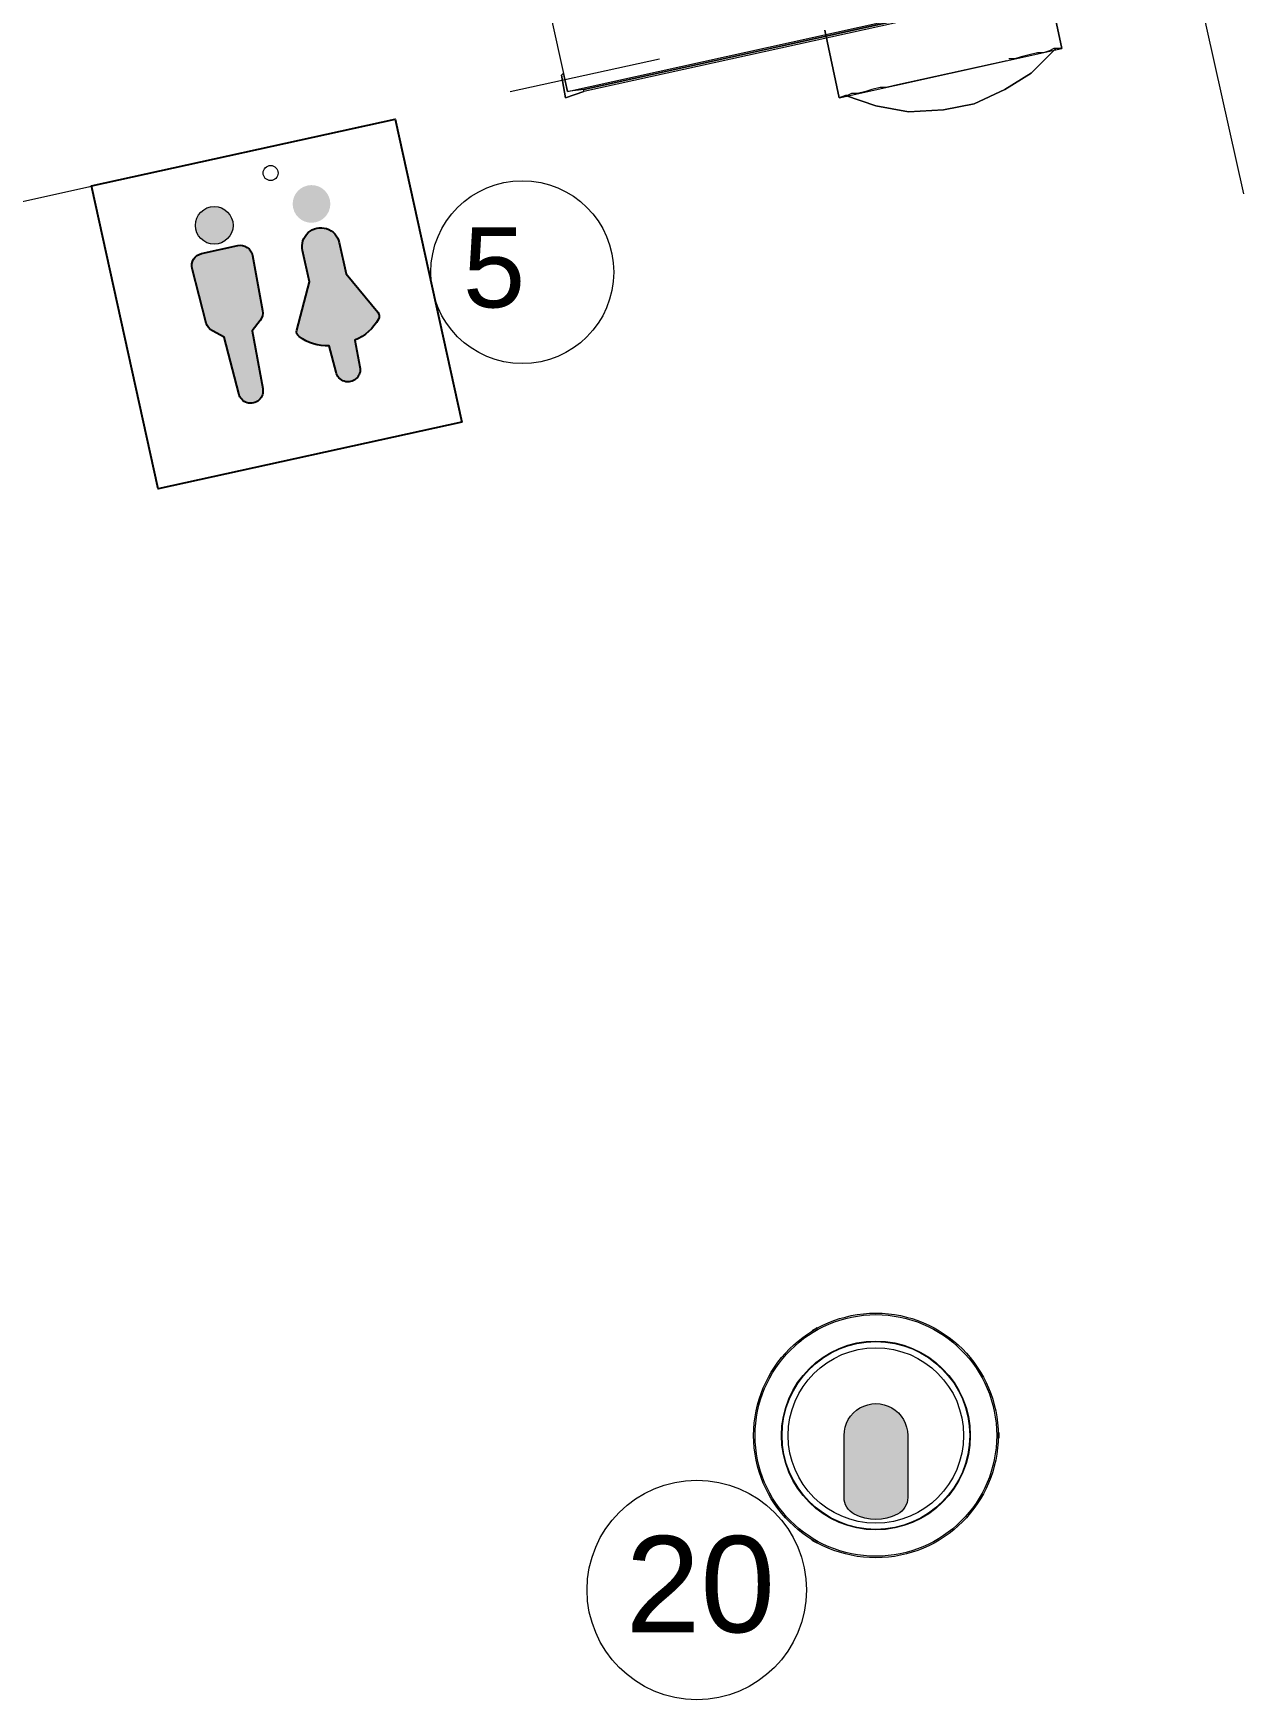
# Model space of a CAD drawing. Header units: inches. Extents: x 0.9 to 36.3, y 0.7 to 23.3.
# Drawn here: x 25.81 to 26.797, y 10.216 to 11.575 of the extents above; entities that cross this region are included whole.
import ezdxf

# ---------------------------------------------------------------- set-up
doc = ezdxf.new("R2010")
doc.units = ezdxf.units.IN
doc.layers.get('0').update_dxf_attribs({"color": 1})
for name, color, linetype, lineweight in [('CCTV', 38, 'Continuous', 0), ('Numbering CCTV', 38, 'Continuous', 0), ('Numbering Signages', 82, 'Continuous', 0)]:
    doc.layers.add(name, color=color, linetype=linetype, lineweight=lineweight)
doc.layers.add('PDF_Geometry', color=7, linetype='Continuous', lineweight=9, true_color=0x777777)
doc.layers.add('Signages', color=82, linetype='Continuous')
doc.styles.get("Standard").update_dxf_attribs({"font": 'arial.ttf'})

# ---------------------------------------------------------------- blocks, each defined once
blk = doc.blocks.new('HD60-TOP')
at = {"lineweight": 0}
for p, q in [((-1.292093417306887, 2.238073474371277), (-1.286133652081787, 2.227643885227338)), ((2.584275192995051, -5.10137351734663e-05), (2.5722630212328, 2.472751248649985e-06)), ((-1.292181775688121, -2.238022460635988), (-1.286129369150999, -2.2276463579785))]:
    blk.add_line(p, q, dxfattribs=at)
at = {"lineweight": 0, "flags": 128}
for points in [[(-1.240824544070179, 2.267290132974381), (-1.234602214322123, 2.256611269758026, 0.01148243383436286), (-1.336904907441252, 2.197549161877277), (-1.343118028300339, 2.208212220648847, -0.005759463427828593)], [(0.6696303727881769, -8.07952765167208e-05), (0.6696303727881627, -1.303904972401255, -0.2816237584569603), (0.4550125050283782, -1.654759935433276, -0.2405434203516037), (-0.4550125050284066, -1.654759935433276, -0.2816237584569632), (-0.6696303727881912, -1.303904972401255), (-0.6696303727881912, -8.07952765167208e-05, -1.000120663808034)], [(2.583943124940674, -0.05905948968313579), (2.571583793237735, -0.05910875370747659, 0.01148243383436286), (2.571585853971499, 0.05901903134963549), (2.583926894179271, 0.05906822246458932, -0.005759463427828593)], [(-1.343118580870467, -2.208230643291159), (-1.336981578915598, -2.197502516050462, 0.01148243383436286), (-1.234680946530247, -2.256568193226797), (-1.240808865878918, -2.26728044311335, -0.005759463427828593)]]:
    blk.add_lwpolyline(points, format="xyb", close=True, dxfattribs=at)
at = {"lineweight": 0}
for radius in [2.572263021234023, 2.540749102398813, 1.986104130899101, 1.974306612565919]:
    blk.add_circle((0, 4.440892098500626e-16), radius, dxfattribs=at)
blk.add_circle((0, 0), 1.844619927200668)

msp = doc.modelspace()

# ---------------------------------------------------------------- hatches: boundary and pattern name
at = {"layer": 'CCTV', "linetype": 'ByBlock', "ltscale": 0.001, "transparency": 33554559}
msp.add_hatch(color=256, dxfattribs=at).paths.add_polyline_path([(26.52315804698224, 10.43162131727323, 1), (26.47121386740805, 10.43161504986883), (26.47121386738915, 10.38104454260085, 0.2816103381291434), (26.47953797389705, 10.3674371437532, 0.2405434203517484), (26.51483394049322, 10.36743714375319, 0.2816103381294009), (26.52315804700114, 10.38104454260085)])
at = {"layer": 'Signages', "linetype": 'ByBlock'}
h = msp.add_hatch(color=256, dxfattribs=at)
h.dxf.hatch_style = 1
edge = h.paths.add_edge_path()
edge.add_line((26.05938006090751, 11.40473352621112), (26.065011046598, 11.37915663940012))
edge.add_line((26.065011046598, 11.37915663940014), (26.09083790301975, 11.3478217535805))
edge.add_arc((26.08697931808528, 11.34464142863316), 0.005000314436837175, -28.975954052213012, 39.496047694685785, ccw=False)
edge.add_arc((26.0575214641559, 11.36095402595348), 0.03867324109103426, 292.31487980421724, 331.02404594779046, ccw=False)
edge.add_line((26.0722055555472, 11.32517697972971), (26.07624671025115, 11.30320054199638))
edge.add_arc((26.06647997768877, 11.30105030644551), 0.01000062887367438, -167.58388404117613, 12.416115958823923, ccw=False)
edge.add_line((26.0567132451264, 11.29890007089465), (26.05115147631951, 11.32054173151778))
edge.add_arc((26.04945287221118, 11.3591776515996), 0.03867324109103427, 233.80818596985722, 272.5173521134305, ccw=False)
edge.add_arc((26.02956933331045, 11.3320020951151), 0.005000314436837169, 165.3361842229619, 233.8081859698606, ccw=False)
edge.add_line((26.0247318900325, 11.33326790987242), (26.03501134780345, 11.37255193117745))
edge.add_line((26.03501134780346, 11.37255193117746), (26.02938036211297, 11.39812881798846))
edge.add_arc((26.04438021151024, 11.40143117209978), 0.015359069783603, 12.416115958823923, 192.4161159588239, ccw=False)
edge = h.paths.add_edge_path()
edge.add_arc((26.03672557375836, 11.43619982791257), 0.01535906978360603, 12.41611595882385, 372.4161159588238)
h = msp.add_hatch(color=256, dxfattribs=at)
h.dxf.hatch_style = 1
edge = h.paths.add_edge_path()
edge.add_arc((25.95738501440572, 11.41873227771027), 0.01535906978360603, 12.41611595882385, 372.4161159588238)
edge = h.paths.add_edge_path()
edge.add_arc((25.98699584385314, 11.34733050087264), 0.01000062887367404, 322.3471748226004, 370.4194791633706, ccw=False)
edge.add_line((25.9949136094409, 11.34122136296568), (25.98828289694741, 11.33262760914921))
edge.add_line((25.98828289694741, 11.3326276091492), (25.99690615089847, 11.28573299179406))
edge.add_arc((25.98713941833611, 11.2835827562432), 0.01000062887367438, -167.58388404117613, 12.416115958823923, ccw=False)
edge.add_line((25.97737268577374, 11.28143252069233), (25.96550465587818, 11.32761277092971))
edge.add_line((25.96550465587818, 11.32761277092971), (25.9558779540102, 11.33262730619977))
edge.add_arc((25.96049804386242, 11.34149676771818), 0.01000062887367406, 194.4127527542819, 242.4850570950519, ccw=False)
edge.add_line((25.95081215693729, 11.33900755652937), (25.93939151813282, 11.38344694221533))
edge.add_arc((25.94907740505796, 11.38593615340415), 0.01000062887367432, 102.41611595882381, 194.4127527542742, ccw=False)
edge.add_line((25.94692716950708, 11.3957028859665), (25.97654742658542, 11.40222405662301))
edge.add_arc((25.97869766213628, 11.39245732406065), 0.01000062887367442, 10.419479163373978, 102.41611595882472, ccw=False)
edge.add_line((25.98853338105866, 11.39426597304515), (25.99683156277551, 11.34913914985714))

# ---------------------------------------------------------------- linework, layer by layer
at = {"layer": 'Numbering CCTV', "linetype": 'ByBlock', "ltscale": 0.001}
msp.add_circle((26.351068641073, 10.30561404639327), 0.08951629024653585, dxfattribs=at)
at = {"layer": 'Numbering Signages', "linetype": 'ByBlock'}
for centre, radius in [((26.00336333478803, 11.4614009985159), 0.006143627913442413), ((25.95738501440572, 11.41873227771028), 0.01535906978360603)]:
    msp.add_circle(centre, radius, dxfattribs=at)
at = {"layer": 'Numbering Signages', "linetype": 'ByBlock', "ltscale": 0.001}
msp.add_circle((26.20868232722977, 11.38057710647996), 0.07459690853877987, dxfattribs=at)
at = {"layer": 'PDF_Geometry', "linetype": 'ByBlock'}
for points in [[(26.79724290635851, 11.44453430175781), (26.67724778917101, 11.98284573025174)], [(26.25893147786458, 11.52953084309896), (26.79557630750868, 11.64785936143663), (26.25893147786458, 11.52953084309896), (26.51392110188802, 11.58619520399306), (26.79557630750868, 11.64952596028646), (26.79557630750868, 11.64785936143663), (26.79557630750868, 11.64619276258681), (26.25893147786458, 11.52786424424913), (26.24393208821614, 11.52286444769965), (26.24059889051649, 11.54119703504774), (26.24226548936632, 11.54286363389757)], [(26.46725633409288, 11.52286444769965), (26.4555901421441, 11.57786220974392), (26.46725633409288, 11.52286444769965)], [(26.19893391927083, 11.52786424424913), (26.32059563530816, 11.55452982584635)], [(26.60391743977864, 11.55286322699653), (26.51225450303819, 11.53286404079861), (26.50558810763889, 11.53119744194878), (26.50058831108941, 11.53119744194878), (26.4939219156901, 11.52953084309896), (26.48892211914062, 11.52786424424913), (26.48225572374132, 11.52619764539931), (26.47725592719184, 11.52619764539931), (26.47392272949218, 11.52453104654948), (26.47225613064236, 11.52453104654948), (26.46725633409288, 11.52286444769965), (26.64891560872396, 11.56286282009549), (26.64391581217448, 11.56286282009549), (26.64224921332465, 11.56286282009549), (26.638916015625, 11.56119622124566), (26.63391621907552, 11.55952962239583), (26.62891642252604, 11.55952962239583), (26.62225002712674, 11.55786302354601), (26.61558363172743, 11.55619642469618), (26.61058383517795, 11.55452982584635), (26.60558403862847, 11.55452982584635)], [(25.58895874023437, 11.39120313856337), (26.07727220323351, 11.49953206380208)]]:
    msp.add_lwpolyline(points, dxfattribs=at)
for points in [[(26.24559868706597, 11.52786424424913), (26.79557630750868, 11.64952596028646), (26.77891031901041, 11.72618950737847), (26.22893269856771, 11.60286119249132)], [(26.64891560872396, 11.56286282009549), (26.63724941677517, 11.61786058213976)], [(26.64391581217448, 11.56286282009549), (26.62391662597656, 11.54286363389757), (26.60225084092882, 11.52953084309896), (26.57725185818142, 11.51786465115017), (26.55225287543403, 11.51286485460069), (26.52392069498698, 11.51119825575087), (26.49725511338976, 11.51619805230035), (26.47225613064236, 11.52453104654948), (26.49725511338976, 11.51619805230035), (26.52392069498698, 11.51119825575087), (26.55225287543403, 11.51286485460069), (26.57725185818142, 11.51786465115017), (26.60225084092882, 11.52953084309896), (26.62391662597656, 11.54286363389757)], [(26.25893147786458, 11.52953084309896), (26.24559868706597, 11.52786424424913), (26.24226548936632, 11.54286363389757), (26.24059889051649, 11.54119703504774), (26.24393208821614, 11.52286444769965), (26.25893147786458, 11.52786424424913)]]:
    msp.add_lwpolyline(points, close=True, dxfattribs=at)
at = {"layer": 'Signages', "linetype": 'ByBlock', "ltscale": 0.001}
msp.add_lwpolyline([(26.15942765846829, 11.2582118380953), (25.91168950427921, 11.20367001635076), (25.8572527650466, 11.45093086804584), (26.10499091923569, 11.50547268979038)], close=True, dxfattribs=at)
at = {"layer": 'Signages', "linetype": 'ByBlock'}
for points in [[(26.05938006090751, 11.40473352621112), (26.065011046598, 11.37915663940014), (26.09083790301976, 11.3478217535805, -0.3079841033316614), (26.09135370863926, 11.34221906372499, -0.1705252402504385), (26.0722055555472, 11.32517697972972), (26.07624671025114, 11.30320054199639, -0.9999999999999999), (26.0567132451264, 11.29890007089465), (26.05115147631952, 11.32054173151779, -0.1705252402504385), (26.02661669579123, 11.32796661792556, -0.3079841033316614), (26.0247318900325, 11.33326790987243), (26.03501134780346, 11.37255193117747), (26.02938036211297, 11.39812881798845, -0.9999999999999999)], [(25.99683156277551, 11.34913914985717, -0.2128863248008893), (25.9949136094409, 11.34122136296569), (25.98828289694741, 11.33262760914921), (25.99690615089848, 11.28573299179407, -0.9999999999999999), (25.97737268577374, 11.28143252069234), (25.96550465587818, 11.32761277092972), (25.95587795401023, 11.33262730619979, -0.2128863248008906), (25.95081215693729, 11.33900755652938), (25.93939151813281, 11.38344694221534, -0.4244574974897364), (25.94692716950708, 11.39570288596651), (25.97654742658543, 11.40222405662302, -0.4244574974897408), (25.98853338105866, 11.39426597304516)]]:
    msp.add_lwpolyline(points, format="xyb", close=True, dxfattribs=at)

# ---------------------------------------------------------------- block references
at = {"layer": 'CCTV', "linetype": 'ByBlock', "xscale": 0.03878571050914428, "yscale": 0.03878571050914428, "zscale": 0.03878571050914428}
msp.add_blockref('HD60-TOP', (26.49718595719514, 10.43161818357103), dxfattribs=at)

# ---------------------------------------------------------------- texts
at = {"layer": 'Numbering CCTV', "linetype": 'ByBlock', "ltscale": 0.001}
msp.add_text('20', height=0.0785407873583104, dxfattribs=at).set_placement((26.29294276958964, 10.27107352881179))
at = {"layer": 'Numbering Signages', "linetype": 'ByBlock', "ltscale": 0.001}
msp.add_text('5', height=0.06545065613192533, dxfattribs=at).set_placement((26.16024410099364, 11.35179334182873))

doc.saveas('drawing.dxf')
